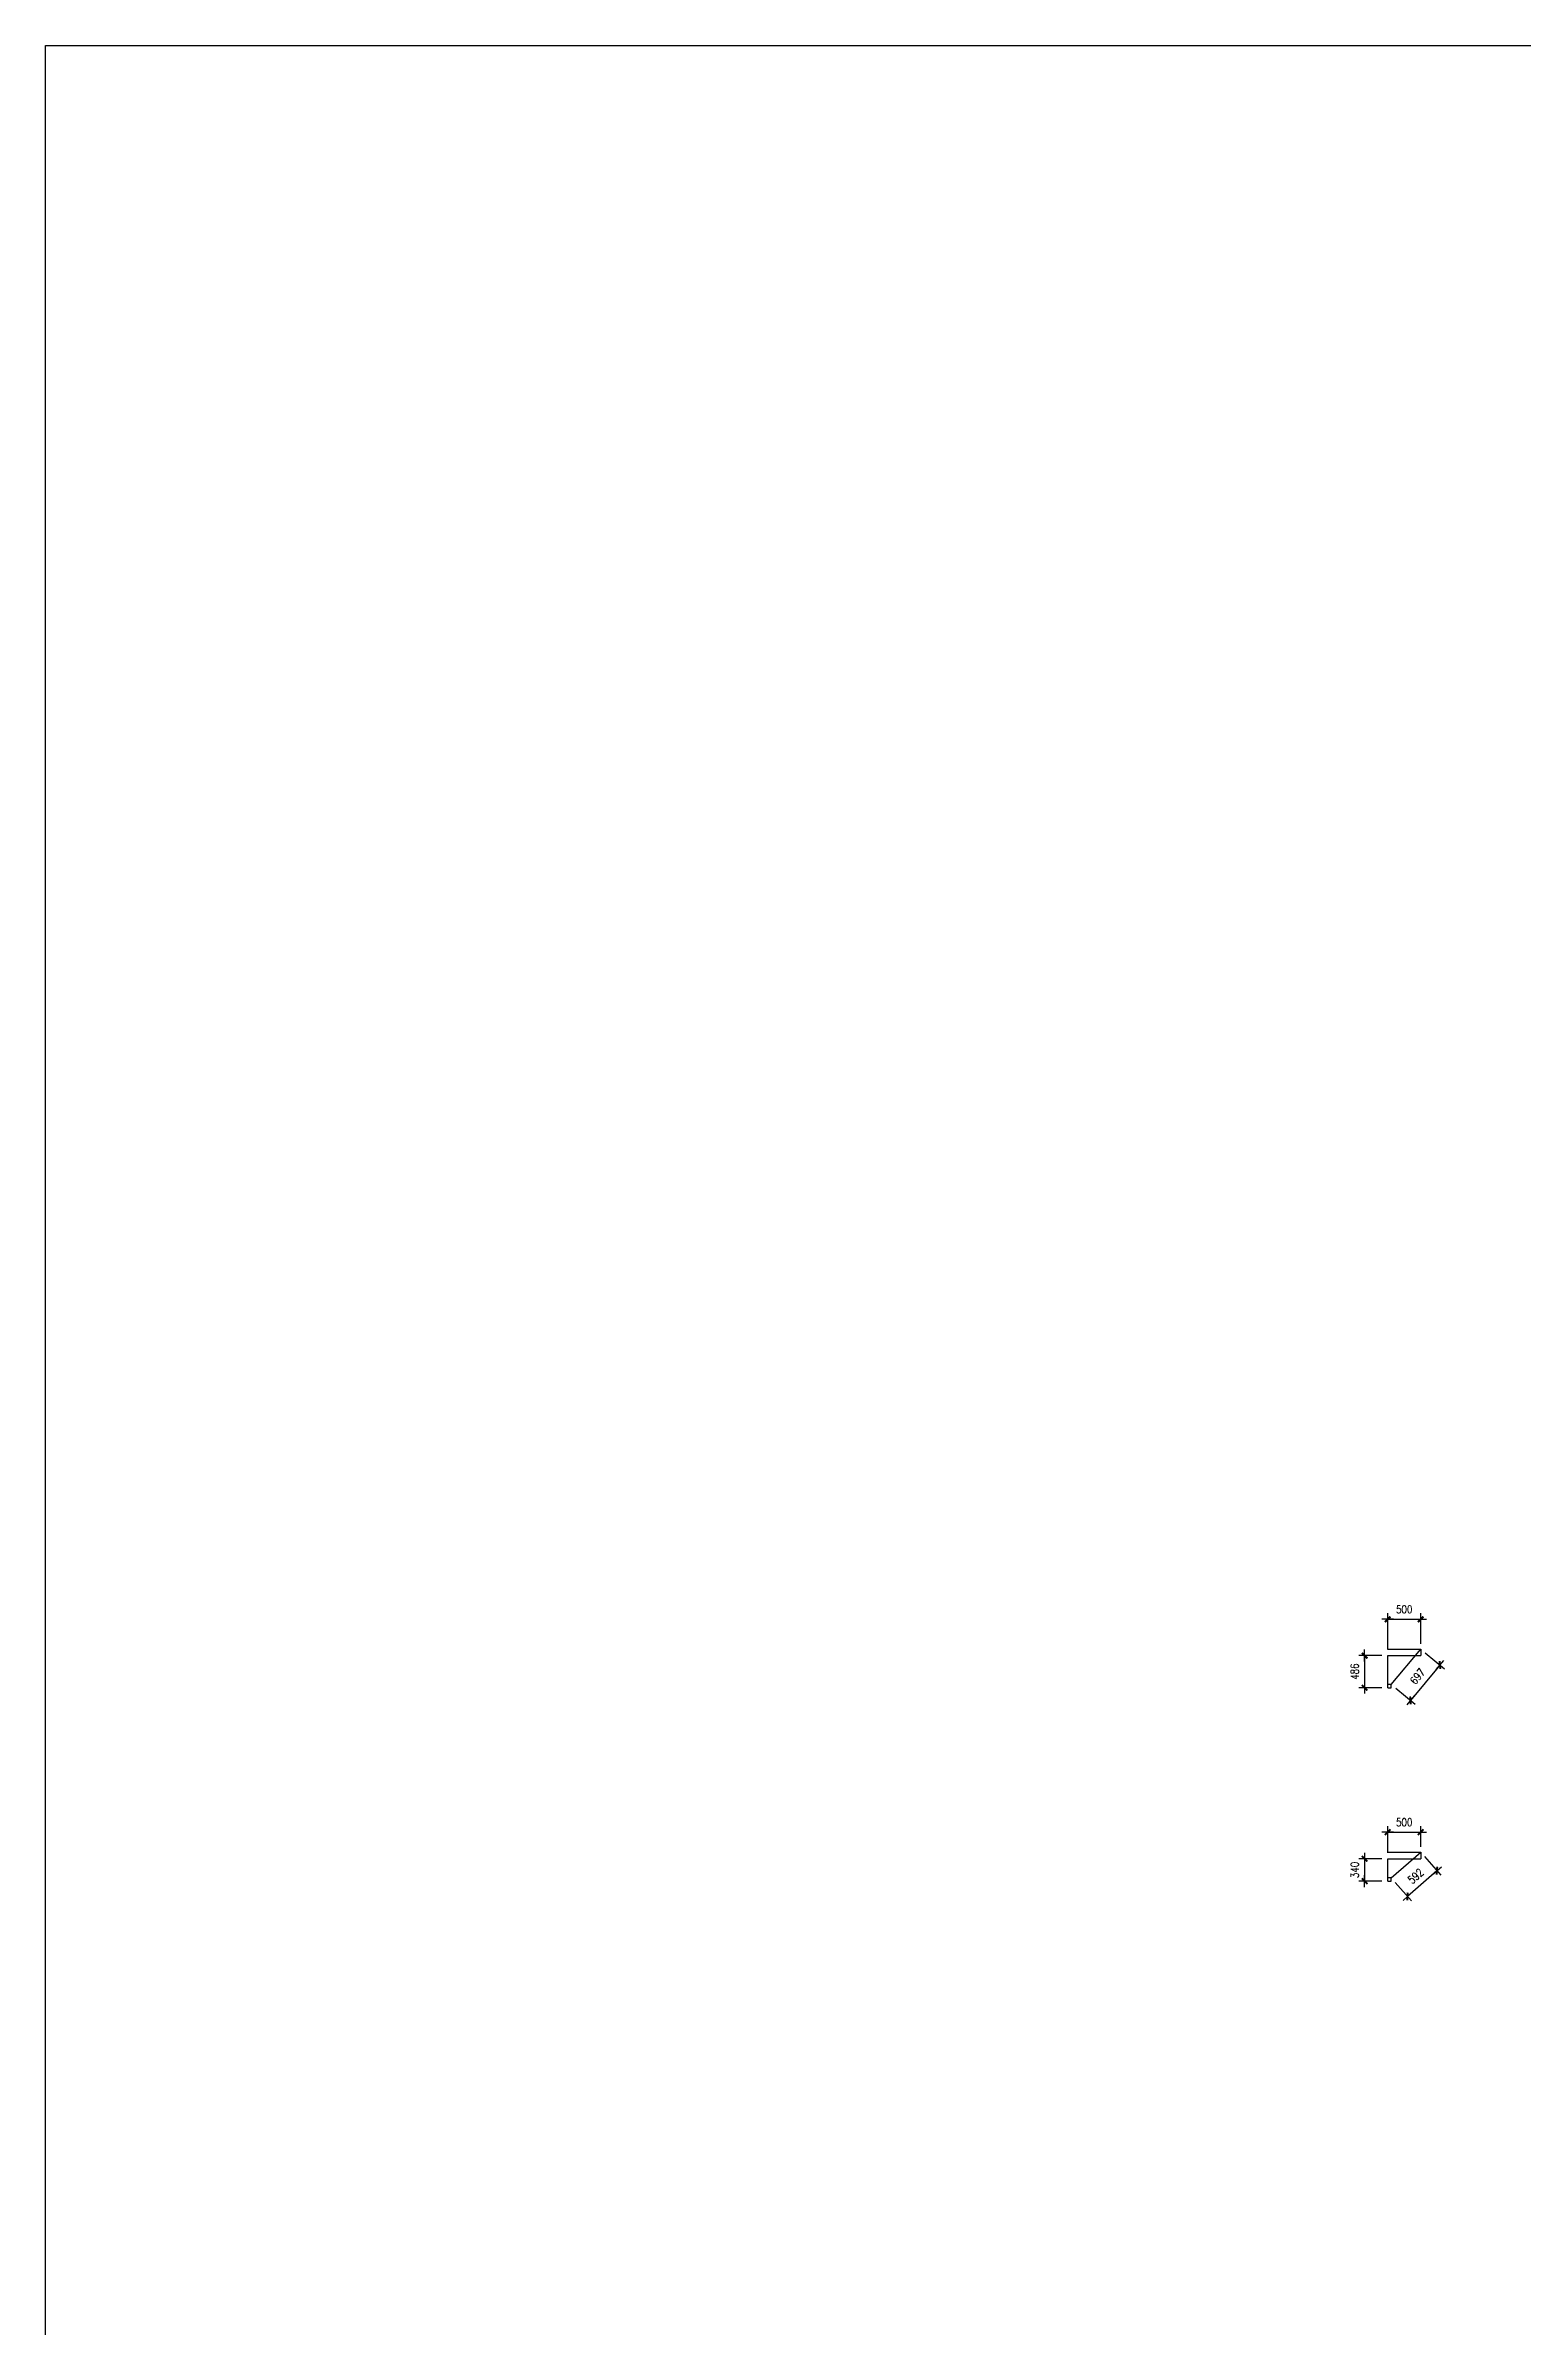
# Model space of a CAD drawing. Header units: millimetres. Extents: x 1471994 to 4527627, y -5186613 to -1927582.
# Drawn here: x 1471994 to 1494349, y -1962108 to -1927582 of the extents above; entities that cross this region are included whole.
import ezdxf

# ---------------------------------------------------------------- set-up
doc = ezdxf.new("R2010")
doc.units = ezdxf.units.MM
doc.header["$LTSCALE"] = 1000
doc.header["$PDMODE"] = 34
doc.styles.add('DIM_FONT', font='simplex.shx', dxfattribs={"width": 0.8, "bigfont": 'hztxt.shx'})
doc.dimstyles.new('WGH(1)', dxfattribs={"dimscale": 1.2, "dimtxt": 100, "dimasz": 0.5, "dimexe": 75, "dimexo": 75, "dimgap": 75, "dimtad": 1, "dimdec": 0, "dimzin": 0, "dimdsep": 46, "dimtxsty": 'DIM_FONT', "dimblk1": '_DIMX', "dimblk2": '_DIMX', "dimsah": 1, "dimcen": 0.09, "dimclrd": 3, "dimclre": 3, "dimclrt": 7, "dimadec": 0, "dimazin": 0, "dimtfac": 1, "dimtdec": 0, "dimtix": 1, "dimtmove": 2, "dimatfit": 3, "dimldrblk": '_DIMX', "dimfxl": 1, "dimtolj": 1, "dimtzin": 0, "dimarcsym": 0})

# ---------------------------------------------------------------- blocks, each defined once
blk = doc.blocks.new('_DIMX')
blk.add_line((-150, 0), (150, 0))
at = {"const_width": 50}
blk.add_lwpolyline([(-70, -70), (70, 70)], dxfattribs=at)
blk = doc.blocks.new('*D1559')
at = {"color": 3, "lineweight": -2}
for p, q in [((1492223, -1951954), (1491871, -1951954)), ((1491961, -1951955), (1491961, -1952440)), ((1492223, -1952440), (1491871, -1952440))]:
    blk.add_line(p, q, dxfattribs=at)
at = {"layer": 'Defpoints', "color": 0}
for p in [(1492313, -1951954), (1491961, -1952440), (1492313, -1952440)]:
    blk.add_point(p, dxfattribs=at)
at = {"color": 3, "lineweight": -2, "xscale": 0.6, "yscale": 0.6, "zscale": 0.6}
for p, rotation in [((1491961, -1951954), 90), ((1491961, -1952440), 270)]:
    blk.add_blockref('_DIMX', p, dxfattribs=dict(at, rotation=rotation))
at = {"color": 7, "insert": (1491811, -1952197), "char_height": 120, "attachment_point": 5, "rotation": 90, "style": 'DIM_FONT'}
blk.add_mtext('\\A1;486', dxfattribs=at)
blk = doc.blocks.new('*D1560')
at = {"color": 3, "lineweight": -2}
for p, q in [((1492310, -1951864), (1492310, -1951314)), ((1492310, -1951404), (1492809, -1951404)), ((1492810, -1951774), (1492810, -1951314))]:
    blk.add_line(p, q, dxfattribs=at)
at = {"layer": 'Defpoints', "color": 0}
for p in [(1492810, -1951404), (1492310, -1951954), (1492810, -1951864)]:
    blk.add_point(p, dxfattribs=at)
at = {"color": 3, "lineweight": -2, "xscale": 0.6, "yscale": 0.6, "zscale": 0.6, "rotation": 180}
blk.add_blockref('_DIMX', (1492310, -1951404), dxfattribs=at)
at = {"color": 3, "lineweight": -2, "xscale": 0.6, "yscale": 0.6, "zscale": 0.6}
blk.add_blockref('_DIMX', (1492810, -1951404), dxfattribs=at)
at = {"color": 7, "insert": (1492560, -1951254), "char_height": 120, "attachment_point": 5, "style": 'DIM_FONT'}
blk.add_mtext('\\A1;500', dxfattribs=at)
blk = doc.blocks.new('*D1561')
at = {"color": 3, "lineweight": -2}
for p, q in [((1493100, -1952097), (1492655, -1952632)), ((1492879, -1951912), (1493170, -1952154)), ((1492433, -1952448), (1492724, -1952690))]:
    blk.add_line(p, q, dxfattribs=at)
at = {"layer": 'Defpoints', "color": 0}
for p in [(1492810, -1951854), (1492364, -1952390), (1492655, -1952632)]:
    blk.add_point(p, dxfattribs=at)
at = {"color": 3, "lineweight": -2, "xscale": 0.6, "yscale": 0.6, "zscale": 0.6}
for p, rotation in [((1493101, -1952096), 50.23651173494498), ((1492655, -1952632), 230.236511734945)]:
    blk.add_blockref('_DIMX', p, dxfattribs=dict(at, rotation=rotation))
at = {"color": 7, "insert": (1492762, -1952269), "char_height": 120, "attachment_point": 5, "rotation": 50.2365, "style": 'DIM_FONT'}
blk.add_mtext('\\A1;697', dxfattribs=at)
blk = doc.blocks.new('*D1562')
at = {"color": 3, "lineweight": -2}
for p, q in [((1492223, -1955029), (1491871, -1955029)), ((1491961, -1955028), (1491961, -1955028)), ((1491961, -1955029), (1491961, -1955369)), ((1492223, -1955369), (1491871, -1955369)), ((1491961, -1955369), (1491961, -1955370))]:
    blk.add_line(p, q, dxfattribs=at)
at = {"layer": 'Defpoints', "color": 0}
for p in [(1492313, -1955029), (1491961, -1955369), (1492313, -1955369)]:
    blk.add_point(p, dxfattribs=at)
at = {"color": 3, "lineweight": -2, "xscale": 0.6, "yscale": 0.6, "zscale": 0.6}
for p, rotation in [((1491961, -1955029), 270), ((1491961, -1955369), 90)]:
    blk.add_blockref('_DIMX', p, dxfattribs=dict(at, rotation=rotation))
at = {"color": 7, "insert": (1491811, -1955199), "char_height": 120, "attachment_point": 5, "rotation": 90, "style": 'DIM_FONT'}
blk.add_mtext('\\A1;340', dxfattribs=at)
blk = doc.blocks.new('*D1563')
at = {"color": 3, "lineweight": -2}
for p, q in [((1492310, -1954939), (1492310, -1954537)), ((1492810, -1954849), (1492810, -1954537)), ((1492310, -1954627), (1492809, -1954627))]:
    blk.add_line(p, q, dxfattribs=at)
at = {"layer": 'Defpoints', "color": 0}
for p in [(1492810, -1954627), (1492310, -1955029), (1492810, -1954939)]:
    blk.add_point(p, dxfattribs=at)
at = {"color": 3, "lineweight": -2, "xscale": 0.6, "yscale": 0.6, "zscale": 0.6, "rotation": 180}
blk.add_blockref('_DIMX', (1492310, -1954627), dxfattribs=at)
at = {"color": 3, "lineweight": -2, "xscale": 0.6, "yscale": 0.6, "zscale": 0.6}
blk.add_blockref('_DIMX', (1492810, -1954627), dxfattribs=at)
at = {"color": 7, "insert": (1492560, -1954477), "char_height": 120, "attachment_point": 5, "style": 'DIM_FONT'}
blk.add_mtext('\\A1;500', dxfattribs=at)
blk = doc.blocks.new('*D1564')
at = {"color": 3, "lineweight": -2}
for p, q in [((1493055, -1955211), (1492610, -1955600)), ((1492869, -1954997), (1493115, -1955278)), ((1492423, -1955387), (1492669, -1955668))]:
    blk.add_line(p, q, dxfattribs=at)
at = {"layer": 'Defpoints', "color": 0}
for p in [(1492810, -1954929), (1492364, -1955319), (1492610, -1955600)]:
    blk.add_point(p, dxfattribs=at)
at = {"color": 3, "lineweight": -2, "xscale": 0.6, "yscale": 0.6, "zscale": 0.6}
for p, rotation in [((1493056, -1955210), 41.16773025383699), ((1492610, -1955600), 221.167730253837)]:
    blk.add_blockref('_DIMX', p, dxfattribs=dict(at, rotation=rotation))
at = {"color": 7, "insert": (1492734, -1955292), "char_height": 120, "attachment_point": 5, "rotation": 41.1677, "style": 'DIM_FONT'}
blk.add_mtext('\\A1;592', dxfattribs=at)

msp = doc.modelspace()

# ---------------------------------------------------------------- linework, layer by layer
for p, q in [((1492309.8, -1951854.5), (1492809.8, -1951854.5)), ((1492309.8, -1951954.5), (1492809.8, -1951954.5)), ((1492312.8, -1951954.5), (1492362.8, -1951954.5)), ((1492313.8, -1952440.5), (1492313.8, -1951954.5)), ((1492363.8, -1952390.5), (1492809.8, -1951854.5)), ((1492809.8, -1951854.5), (1492809.8, -1951954.5)), ((1492363.8, -1952390.5), (1492313.8, -1952390.5)), ((1492313.8, -1952440.5), (1492363.8, -1952440.5)), ((1492363.8, -1952440.5), (1492363.8, -1952390.5)), ((1492309.8, -1954928.8), (1492809.8, -1954928.8)), ((1492309.8, -1955028.8), (1492809.8, -1955028.8)), ((1492312.8, -1955028.8), (1492362.8, -1955028.8)), ((1492313.8, -1955368.8), (1492313.8, -1955028.8)), ((1492313.8, -1955028.8), (1492363.8, -1955028.8)), ((1492363.8, -1955318.8), (1492809.8, -1954928.8)), ((1492809.8, -1954928.8), (1492809.8, -1955028.8)), ((1492363.8, -1955318.8), (1492313.8, -1955318.8)), ((1492313.8, -1955368.8), (1492363.8, -1955368.8)), ((1492363.8, -1955368.8), (1492363.8, -1955318.8))]:
    msp.add_line(p, q)
msp.add_lwpolyline([(1471994, -1927581.7), (1690077.8, -1927581.7), (1690077.8, -2025769.5), (1471994, -2025769.5)], close=True)

# ---------------------------------------------------------------- dimensions: what is measured, and where the dimension line sits
for base, p1, p2, picture, middle in [((1492809.8, -1951403.6), (1492309.8, -1951954.5), (1492809.8, -1951864.5), '*D1560', (1492559.8, -1951253.6)), ((1492809.8, -1954626.5), (1492309.8, -1955028.8), (1492809.8, -1954938.8), '*D1563', (1492559.8, -1954476.5))]:
    dim = msp.add_linear_dim(base=base, p1=p1, p2=p2, dimstyle='WGH(1)')
    dim.commit()
    dim.dimension.update_dxf_attribs({"geometry": picture, "text_midpoint": middle})
for base, p1, p2, picture, middle in [((1491961, -1952440.5), (1492312.8, -1951954.5), (1492312.8, -1952440.5), '*D1559', (1491811, -1952197.5)), ((1491961, -1955368.8), (1492312.8, -1955028.8), (1492312.8, -1955368.8), '*D1562', (1491811, -1955198.8))]:
    dim = msp.add_linear_dim(base=base, p1=p1, p2=p2, angle=90, dimstyle='WGH(1)')
    dim.commit()
    dim.dimension.update_dxf_attribs({"geometry": picture, "text_midpoint": middle})
for p1, p2, distance, picture, middle in [((1492809.8, -1951854.5), (1492363.8, -1952390.5), 378.4, '*D1561', (1492762.3, -1952268.5)), ((1492809.8, -1954928.8), (1492363.8, -1955318.8), 373.7, '*D1564', (1492734, -1955292.2))]:
    dim = msp.add_aligned_dim(p1=p1, p2=p2, distance=distance, dimstyle='WGH(1)')
    dim.commit()
    dim.dimension.update_dxf_attribs({"geometry": picture, "text_midpoint": middle})

doc.saveas('drawing.dxf')
